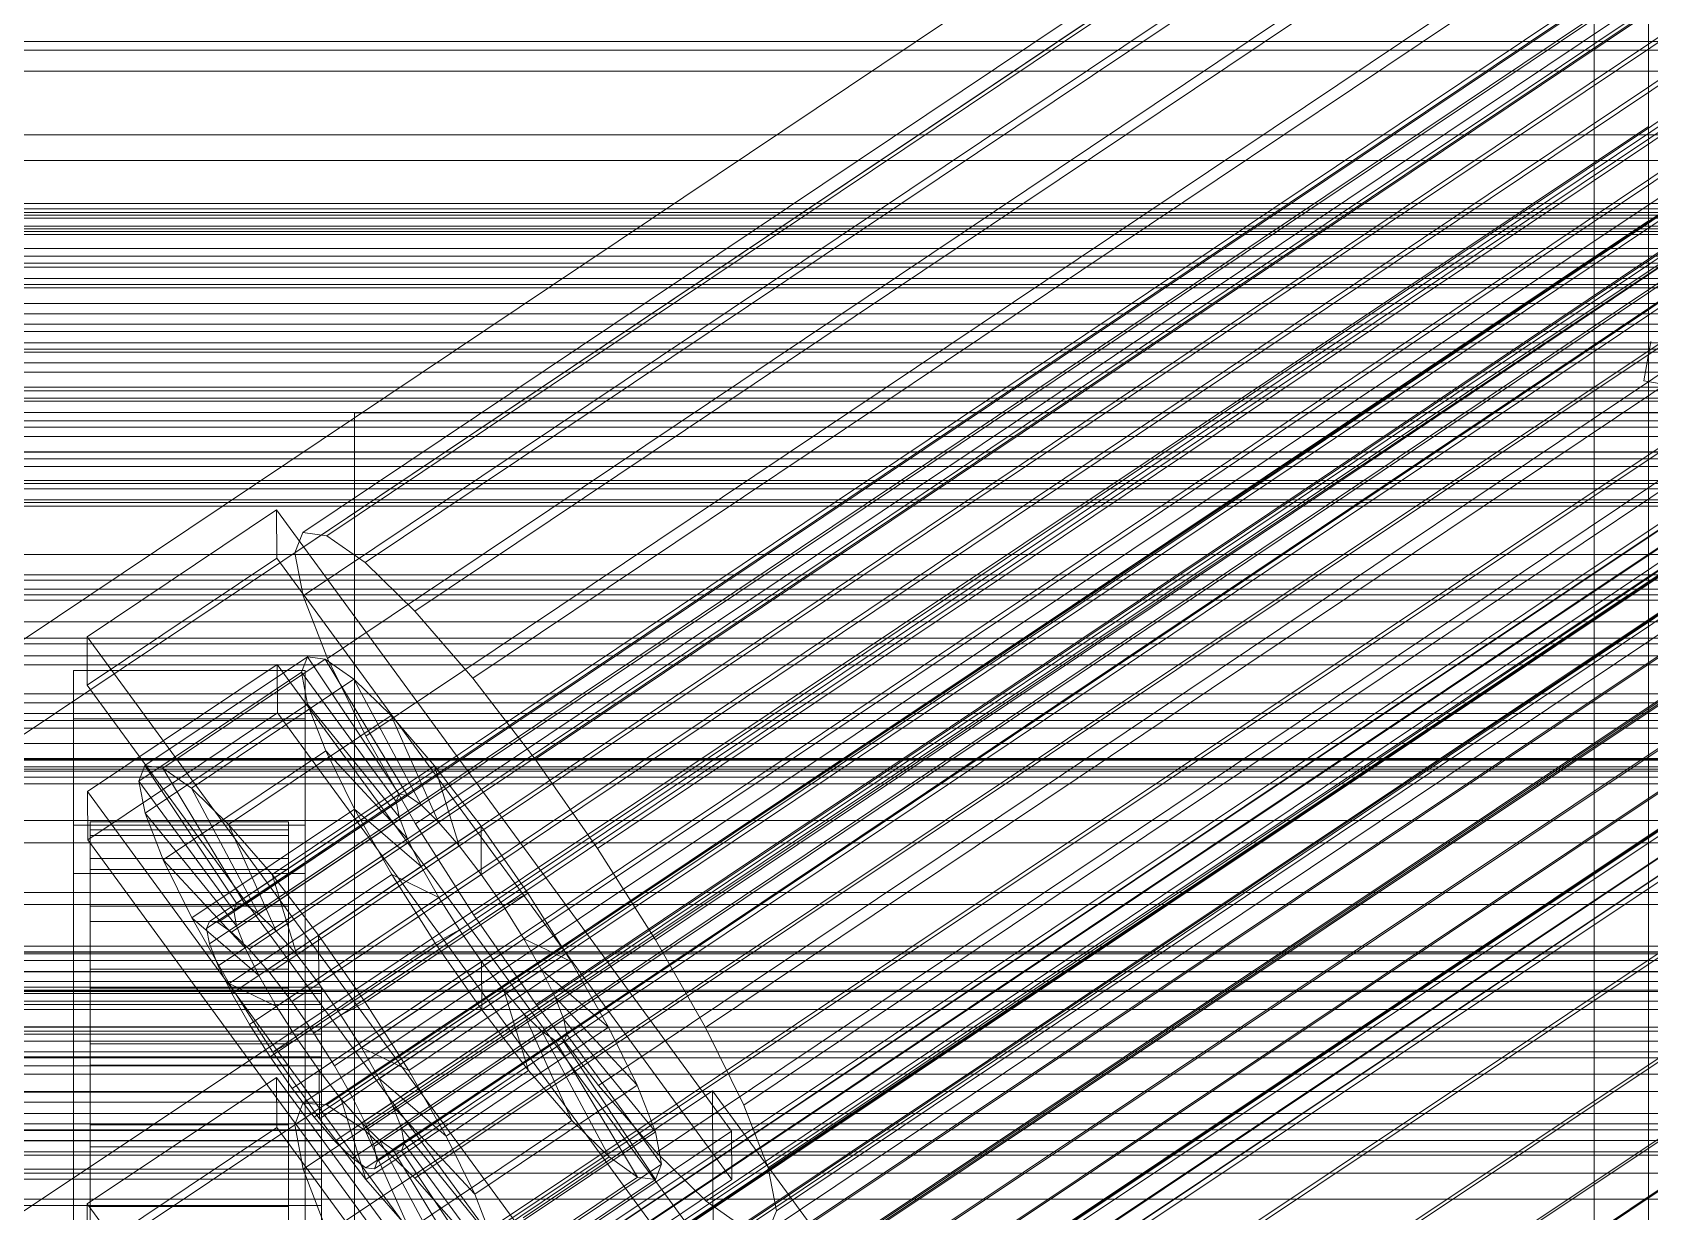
# Model space of a CAD drawing. Header units: millimetres. Extents: x -1970 to 59977, y -65068 to 6837.
# Drawn here: x 130.5 to 228.4, y -33433.3 to -33362 of the extents above; entities that cross this region are included whole.
import ezdxf

# ---------------------------------------------------------------- set-up
doc = ezdxf.new("R2010")
doc.units = ezdxf.units.MM
for name, color, linetype, lineweight in [('frontal_C01', 7, 'Continuous', 0), ('frontal_C02', 7, 'Continuous', 0), ('frontal_C03', 7, 'Continuous', 0), ('frontal_dos-mix', 7, 'Continuous', 0), ('frontal_secador', 7, 'Continuous', 0)]:
    doc.layers.add(name, color=color, linetype=linetype, lineweight=lineweight)

msp = doc.modelspace()

# ---------------------------------------------------------------- linework, layer by layer
at = {"layer": 'frontal_C01'}
for p, q in [((228.298, -33367.669), (228.298, -33070.972)), ((228.298, -33076.691), (228.298, -33373.387)), ((146.872, -33426.743), (331.181, -33303.745)), ((148.32, -33426.858), (332.629, -33303.86)), ((146.383, -33428.069), (330.692, -33305.071)), ((150.629, -33428.406), (334.938, -33305.407)), ((141.218, -33450.232), (355.017, -33307.554)), ((141.731, -33450.273), (355.53, -33307.595)), ((146.887, -33430.745), (331.197, -33307.747)), ((141.045, -33450.702), (354.844, -33308.024)), ((142.549, -33450.821), (356.348, -33308.143)), ((153.641, -33431.281), (337.95, -33308.282)), ((141.224, -33451.65), (355.022, -33308.972)), ((143.617, -33451.84), (357.415, -33309.162)), ((141.742, -33453.012), (355.541, -33310.335)), ((144.861, -33453.26), (358.659, -33310.582)), ((148.35, -33434.589), (332.659, -33311.591)), ((142.565, -33454.695), (356.363, -33312.018)), ((359.995, -33312.306), (146.196, -33454.983)), ((157.152, -33435.287), (341.461, -33312.289)), ((143.635, -33456.585), (357.434, -33313.907)), ((147.533, -33456.894), (361.332, -33314.216)), ((144.881, -33458.552), (358.68, -33315.874)), ((148.779, -33458.861), (362.578, -33316.183)), ((150.672, -33439.339), (334.981, -33316.341)), ((345.231, -33317.154), (160.922, -33440.152)), ((146.218, -33460.462), (360.017, -33317.784)), ((149.85, -33460.75), (363.648, -33318.072)), ((147.554, -33462.186), (361.352, -33319.508)), ((150.672, -33462.433), (364.471, -33319.755)), ((148.798, -33463.605), (362.596, -33320.928)), ((151.191, -33463.795), (364.989, -33321.117)), ((149.865, -33464.624), (363.664, -33321.946)), ((150.683, -33465.173), (364.482, -33322.495)), ((151.369, -33464.743), (365.168, -33322.066)), ((153.694, -33444.671), (338.003, -33321.673)), ((151.196, -33465.213), (364.995, -33322.535)), ((164.693, -33445.543), (349.002, -33322.545)), ((157.211, -33450.222), (341.52, -33327.224)), ((168.21, -33451.094), (352.519, -33328.096)), ((160.982, -33455.614), (345.291, -33332.616)), ((171.232, -33456.427), (355.541, -33333.429)), ((164.752, -33460.479), (349.061, -33337.481)), ((173.554, -33461.177), (357.863, -33338.179)), ((168.263, -33464.485), (352.572, -33341.487)), ((175.016, -33465.021), (359.326, -33342.023)), ((171.275, -33467.36), (355.584, -33344.362)), ((175.521, -33467.697), (359.83, -33344.699)), ((173.584, -33468.908), (357.893, -33345.91)), ((228.298, -33367.669), (130, -33433.268)), ((228.298, -33664.365), (228.298, -33367.669)), ((228.298, -33367.669), (228.298, -33373.387)), ((130, -33438.986), (228.298, -33373.387)), ((228.298, -33373.387), (228.298, -33670.083)), ((-450, -33385.467), (450, -33385.467)), ((450, -33397.642), (-450, -33397.642)), ((450, -33418.806), (-450, -33418.806)), ((133.809, -33432.842), (145.277, -33425.189)), ((145.277, -33425.189), (145.289, -33428.233)), ((145.277, -33425.189), (172.809, -33462.633)), ((146.383, -33428.069), (146.872, -33426.743)), ((146.872, -33426.743), (148.32, -33426.858)), ((148.32, -33426.858), (150.629, -33428.406)), ((146.887, -33430.745), (146.383, -33428.069)), ((145.289, -33428.233), (133.821, -33435.886)), ((172.821, -33465.677), (145.289, -33428.233)), ((150.629, -33428.406), (153.641, -33431.281)), ((-450, -33430.981), (450, -33430.981)), ((148.35, -33434.589), (146.887, -33430.745)), ((153.641, -33431.281), (157.152, -33435.287)), ((133.821, -33435.886), (133.809, -33432.842)), ((161.341, -33470.286), (133.809, -33432.842))]:
    msp.add_line(p, q, dxfattribs=at)
at = {"layer": 'frontal_C02'}
for p, q in [((146.872, -33392.227), (331.181, -33268.743)), ((148.32, -33392.424), (332.629, -33268.94)), ((146.383, -33393.47), (330.692, -33269.986)), ((150.629, -33394.047), (334.938, -33270.563)), ((141.218, -33415.753), (355.017, -33272.511)), ((141.731, -33415.822), (355.53, -33272.581)), ((146.887, -33396.069), (331.197, -33272.585)), ((141.045, -33416.193), (354.844, -33272.952)), ((142.549, -33416.398), (356.348, -33273.156)), ((153.641, -33396.988), (337.95, -33273.504)), ((141.224, -33417.114), (355.022, -33273.873)), ((143.617, -33417.439), (357.415, -33274.198)), ((141.742, -33418.453), (355.541, -33275.211)), ((144.861, -33418.877), (358.659, -33275.635)), ((148.35, -33399.847), (332.659, -33276.363)), ((142.565, -33420.118), (356.363, -33276.876)), ((359.995, -33277.37), (146.196, -33420.611)), ((157.152, -33401.044), (341.461, -33277.56)), ((143.635, -33421.995), (357.434, -33278.754)), ((147.533, -33422.525), (361.332, -33279.284)), ((144.881, -33423.958), (358.68, -33280.717)), ((148.779, -33424.488), (362.578, -33281.247)), ((150.672, -33404.546), (334.981, -33281.062)), ((146.218, -33425.872), (360.017, -33282.631)), ((149.85, -33426.366), (363.648, -33283.125)), ((345.231, -33282.456), (160.922, -33405.94)), ((147.554, -33427.607), (361.352, -33284.365)), ((150.672, -33428.031), (364.471, -33284.79)), ((148.798, -33429.044), (362.596, -33285.803)), ((151.191, -33429.369), (364.989, -33286.128)), ((149.865, -33430.086), (363.664, -33286.844)), ((151.369, -33430.29), (365.168, -33287.049)), ((153.694, -33409.846), (338.003, -33286.362)), ((150.683, -33430.661), (364.482, -33287.42)), ((151.196, -33430.731), (364.995, -33287.49)), ((164.693, -33411.341), (349.002, -33287.857)), ((157.211, -33415.385), (341.52, -33291.901)), ((168.21, -33416.881), (352.519, -33293.397)), ((160.982, -33420.787), (345.291, -33297.303)), ((171.232, -33422.18), (355.541, -33298.696)), ((164.752, -33425.682), (349.061, -33302.198)), ((173.554, -33426.879), (357.863, -33303.395)), ((168.263, -33429.739), (352.572, -33306.255)), ((175.016, -33430.657), (359.326, -33307.173)), ((171.275, -33432.679), (355.584, -33309.195)), ((175.521, -33433.256), (359.83, -33309.772)), ((173.584, -33434.303), (357.893, -33310.819)), ((175.032, -33434.5), (359.341, -33311.016)), ((228.298, -33332.832), (130, -33398.69)), ((228.298, -33617.653), (228.298, -33332.832)), ((130, -33404.431), (228.298, -33338.573)), ((228.298, -33338.573), (228.298, -33623.394)), ((133.809, -33398.542), (145.277, -33390.859)), ((145.277, -33390.859), (145.289, -33393.781)), ((145.277, -33390.859), (172.809, -33428.452)), ((146.383, -33393.47), (146.872, -33392.227)), ((146.872, -33392.227), (148.32, -33392.424)), ((148.32, -33392.424), (150.629, -33394.047)), ((145.289, -33393.781), (133.821, -33401.465)), ((172.821, -33431.374), (145.289, -33393.781)), ((146.887, -33396.069), (146.383, -33393.47)), ((150.629, -33394.047), (153.641, -33396.988)), ((148.35, -33399.847), (146.887, -33396.069)), ((153.641, -33396.988), (157.152, -33401.044)), ((133.821, -33401.465), (133.809, -33398.542)), ((161.341, -33436.135), (133.809, -33398.542)), ((137.313, -33406.333), (147.143, -33399.748)), ((147.143, -33399.748), (146.777, -33400.678)), ((148.226, -33399.895), (147.143, -33399.748)), ((147.143, -33399.748), (152.686, -33408.069)), ((133, -33403.511), (133, -33400.589)), ((133, -33400.589), (147, -33400.589)), ((133, -33446.493), (133, -33400.589)), ((133.847, -33407.895), (145.315, -33400.211)), ((136.948, -33407.264), (146.777, -33400.678)), ((138.396, -33406.481), (148.226, -33399.895)), ((145.315, -33400.211), (145.327, -33403.134)), ((145.315, -33400.211), (172.847, -33437.804)), ((146.777, -33400.678), (152.513, -33408.51)), ((146.777, -33400.678), (147.155, -33402.622)), ((147, -33400.589), (147, -33403.511)), ((147, -33400.589), (147, -33446.493)), ((149.953, -33401.11), (148.226, -33399.895)), ((148.226, -33399.895), (153.199, -33408.139)), ((150.672, -33404.546), (148.35, -33399.847)), ((133.821, -33401.465), (161.353, -33439.058)), ((140.123, -33407.695), (149.953, -33401.11)), ((152.207, -33403.309), (149.953, -33401.11)), ((149.953, -33401.11), (154.017, -33408.714)), ((157.152, -33401.044), (160.922, -33405.94)), ((137.325, -33409.208), (147.155, -33402.622)), ((147.155, -33402.622), (152.692, -33409.431)), ((147.155, -33402.622), (148.249, -33405.448)), ((147, -33403.511), (133, -33403.511)), ((133, -33403.511), (133, -33449.416)), ((145.327, -33403.134), (133.859, -33410.817)), ((142.377, -33409.895), (152.207, -33403.309)), ((172.859, -33440.727), (145.327, -33403.134)), ((147, -33449.416), (147, -33403.511)), ((154.833, -33406.343), (152.207, -33403.309)), ((152.207, -33403.309), (155.085, -33409.756)), ((153.694, -33409.846), (150.672, -33404.546)), ((138.419, -33412.034), (148.249, -33405.448)), ((148.249, -33405.448), (153.21, -33410.769)), ((148.249, -33405.448), (149.985, -33408.963)), ((136.948, -33407.264), (137.313, -33406.333)), ((142.856, -33414.655), (137.313, -33406.333)), ((137.313, -33406.333), (138.396, -33406.481)), ((143.369, -33414.725), (138.396, -33406.481)), ((138.396, -33406.481), (140.123, -33407.695)), ((145.003, -33412.929), (154.833, -33406.343)), ((157.653, -33410.005), (154.833, -33406.343)), ((154.833, -33406.343), (156.329, -33411.193)), ((160.922, -33405.94), (164.693, -33411.341)), ((142.683, -33415.095), (136.948, -33407.264)), ((137.325, -33409.208), (136.948, -33407.264)), ((133.859, -33410.817), (133.847, -33407.895)), ((161.379, -33445.488), (133.847, -33407.895)), ((144.188, -33415.3), (140.123, -33407.695)), ((140.123, -33407.695), (142.377, -33409.895)), ((152.513, -33408.51), (142.683, -33415.095)), ((152.686, -33408.069), (142.856, -33414.655)), ((153.199, -33408.139), (143.369, -33414.725)), ((152.513, -33408.51), (152.686, -33408.069)), ((152.692, -33409.431), (152.513, -33408.51)), ((152.686, -33408.069), (153.199, -33408.139)), ((153.199, -33408.139), (154.017, -33408.714)), ((142.862, -33416.016), (137.325, -33409.208)), ((138.419, -33412.034), (137.325, -33409.208)), ((140.156, -33415.549), (149.985, -33408.963)), ((152.692, -33409.431), (142.862, -33416.016)), ((154.017, -33408.714), (144.188, -33415.3)), ((149.985, -33408.963), (154.033, -33412.434)), ((149.985, -33408.963), (152.246, -33412.927)), ((153.21, -33410.769), (152.692, -33409.431)), ((154.017, -33408.714), (155.085, -33409.756)), ((133, -33412.864), (133, -33409.941)), ((133, -33409.941), (147, -33409.941)), ((133, -33455.845), (133, -33409.941)), ((134, -33419.728), (134, -33409.734)), ((134, -33409.734), (134, -33410.21)), ((134, -33409.734), (146, -33409.734)), ((134, -33410.552), (134, -33409.734)), ((134, -33419.953), (134, -33410.21)), ((134, -33410.21), (134, -33411.947)), ((134, -33410.21), (146, -33410.21)), ((134, -33420.115), (134, -33410.552)), ((134, -33410.552), (146, -33410.552)), ((134, -33412.608), (134, -33410.552)), ((145.255, -33416.342), (142.377, -33409.895)), ((142.377, -33409.895), (145.003, -33412.929)), ((155.085, -33409.756), (145.255, -33416.342)), ((146, -33410.21), (146, -33409.734)), ((146, -33409.734), (146, -33419.728)), ((146, -33409.734), (146, -33410.552)), ((146, -33411.947), (146, -33410.21)), ((146, -33410.21), (146, -33419.953)), ((146, -33410.552), (146, -33420.115)), ((146, -33410.552), (146, -33412.608)), ((147, -33409.941), (147, -33412.864)), ((147, -33409.941), (147, -33455.845)), ((157.653, -33410.005), (147.823, -33416.591)), ((157.211, -33415.385), (153.694, -33409.846)), ((155.085, -33409.756), (156.329, -33411.193)), ((157.665, -33412.928), (157.653, -33410.005)), ((160.474, -33414.046), (157.653, -33410.005)), ((133.859, -33410.817), (161.391, -33448.41)), ((153.21, -33410.769), (143.38, -33417.355)), ((156.329, -33411.193), (146.499, -33417.779)), ((154.033, -33412.434), (153.21, -33410.769)), ((156.329, -33411.193), (157.665, -33412.928)), ((164.693, -33411.341), (168.21, -33416.881)), ((134, -33420.776), (134, -33411.947)), ((134, -33411.947), (134, -33414.828)), ((134, -33411.947), (146, -33411.947)), ((143.38, -33417.355), (138.419, -33412.034)), ((140.156, -33415.549), (138.419, -33412.034)), ((154.033, -33412.434), (144.203, -33419.02)), ((146, -33414.828), (146, -33411.947)), ((146, -33411.947), (146, -33420.776)), ((155.103, -33414.312), (154.033, -33412.434)), ((147, -33412.864), (133, -33412.864)), ((133, -33412.864), (133, -33458.768)), ((134, -33421.089), (134, -33412.608)), ((134, -33412.608), (146, -33412.608)), ((134, -33415.763), (134, -33412.608)), ((142.416, -33419.513), (152.246, -33412.927)), ((146.499, -33417.779), (145.003, -33412.929)), ((145.003, -33412.929), (147.823, -33416.591)), ((146, -33412.608), (146, -33421.089)), ((146, -33412.608), (146, -33415.763)), ((147, -33458.768), (147, -33412.864)), ((147.835, -33419.514), (157.665, -33412.928)), ((152.246, -33412.927), (155.103, -33414.312)), ((152.246, -33412.927), (154.877, -33417.071)), ((157.665, -33412.928), (159.001, -33414.842)), ((155.103, -33414.312), (145.274, -33420.898)), ((150.644, -33420.632), (160.474, -33414.046)), ((156.35, -33416.275), (155.103, -33414.312)), ((160.474, -33414.046), (159.001, -33414.842)), ((163.105, -33418.19), (160.474, -33414.046)), ((134, -33422.141), (134, -33414.828)), ((134, -33414.828), (134, -33418.655)), ((134, -33414.828), (146, -33414.828)), ((142.856, -33414.655), (142.683, -33415.095)), ((142.683, -33415.095), (142.862, -33416.016)), ((143.369, -33414.725), (142.856, -33414.655)), ((144.188, -33415.3), (143.369, -33414.725)), ((145.255, -33416.342), (144.188, -33415.3)), ((146, -33418.655), (146, -33414.828)), ((146, -33414.828), (146, -33422.141)), ((159.001, -33414.842), (149.171, -33421.428)), ((160.982, -33420.787), (157.211, -33415.385)), ((159.001, -33414.842), (160.247, -33416.805)), ((134, -33422.583), (134, -33415.763)), ((134, -33415.763), (146, -33415.763)), ((134, -33419.8), (134, -33415.763)), ((144.203, -33419.02), (140.156, -33415.549)), ((142.416, -33419.513), (140.156, -33415.549)), ((141.045, -33416.193), (141.218, -33415.753)), ((141.224, -33417.114), (141.045, -33416.193)), ((141.218, -33415.753), (141.731, -33415.822)), ((141.731, -33415.822), (142.549, -33416.398)), ((142.549, -33416.398), (143.617, -33417.439)), ((142.862, -33416.016), (143.38, -33417.355)), ((146.499, -33417.779), (145.255, -33416.342)), ((146, -33415.763), (146, -33422.583)), ((146, -33415.763), (146, -33419.8)), ((156.35, -33416.275), (146.52, -33422.861)), ((154.877, -33417.071), (156.35, -33416.275)), ((157.686, -33418.189), (156.35, -33416.275)), ((141.742, -33418.453), (141.224, -33417.114)), ((143.38, -33417.355), (144.203, -33419.02)), ((143.617, -33417.439), (144.861, -33418.877)), ((145.047, -33423.657), (154.877, -33417.071)), ((147.823, -33416.591), (147.835, -33419.514)), ((147.823, -33416.591), (150.644, -33420.632)), ((160.247, -33416.805), (150.417, -33423.391)), ((154.877, -33417.071), (157.698, -33421.111)), ((163.105, -33418.19), (160.247, -33416.805)), ((160.247, -33416.805), (161.318, -33418.683)), ((168.21, -33416.881), (171.232, -33422.18)), ((147.835, -33419.514), (146.499, -33417.779)), ((157.686, -33418.189), (147.856, -33424.775)), ((153.275, -33424.775), (163.105, -33418.19)), ((157.698, -33421.111), (157.686, -33418.189)), ((159.022, -33419.923), (157.686, -33418.189)), ((165.365, -33422.154), (163.105, -33418.19)), ((134, -33423.954), (134, -33418.655)), ((134, -33418.655), (134, -33423.169)), ((134, -33418.655), (146, -33418.655)), ((142.565, -33420.118), (141.742, -33418.453)), ((144.203, -33419.02), (145.274, -33420.898)), ((144.861, -33418.877), (146.196, -33420.611)), ((146, -33423.169), (146, -33418.655)), ((146, -33418.655), (146, -33423.954)), ((161.318, -33418.683), (151.488, -33425.268)), ((165.365, -33422.154), (161.318, -33418.683)), ((161.318, -33418.683), (162.14, -33420.347)), ((-148, -33419.728), (148, -33419.728)), ((-148, -33419.953), (148, -33419.953)), ((-148, -33420.115), (148, -33420.115)), ((134, -33419.953), (134, -33419.728)), ((146, -33419.728), (134, -33419.728)), ((134, -33419.728), (134, -33420.115)), ((134, -33424.496), (134, -33419.8)), ((134, -33419.8), (146, -33419.8)), ((134, -33424.446), (134, -33419.8)), ((134, -33420.776), (134, -33419.953)), ((146, -33419.953), (134, -33419.953)), ((146, -33420.115), (134, -33420.115)), ((134, -33420.115), (134, -33421.089)), ((145.274, -33420.898), (142.416, -33419.513)), ((145.047, -33423.657), (142.416, -33419.513)), ((143.635, -33421.995), (142.565, -33420.118)), ((146, -33419.728), (146, -33419.953)), ((146, -33420.115), (146, -33419.728)), ((146, -33419.8), (146, -33424.496)), ((146, -33419.8), (146, -33424.446)), ((146, -33419.953), (146, -33420.776)), ((146, -33421.089), (146, -33420.115)), ((149.171, -33421.428), (147.835, -33419.514)), ((148, -33419.953), (148, -33419.728)), ((148, -33419.728), (148, -33420.115)), ((148, -33420.776), (148, -33419.953)), ((148, -33420.115), (148, -33421.089)), ((159.022, -33419.923), (149.192, -33426.509)), ((162.14, -33420.347), (152.311, -33426.933)), ((160.518, -33424.774), (159.022, -33419.923)), ((160.266, -33421.361), (159.022, -33419.923)), ((167.102, -33425.669), (162.14, -33420.347)), ((162.14, -33420.347), (162.659, -33421.686)), ((-148, -33420.776), (148, -33420.776)), ((-148, -33421.089), (148, -33421.089)), ((134, -33422.141), (134, -33420.776)), ((146, -33420.776), (134, -33420.776)), ((146, -33421.089), (134, -33421.089)), ((134, -33421.089), (134, -33422.583)), ((145.274, -33420.898), (146.52, -33422.861)), ((146, -33420.776), (146, -33422.141)), ((146, -33422.583), (146, -33421.089)), ((146.196, -33420.611), (147.533, -33422.525)), ((147.868, -33427.697), (157.698, -33421.111)), ((148, -33422.141), (148, -33420.776)), ((148, -33421.089), (148, -33422.583)), ((149.171, -33421.428), (150.644, -33420.632)), ((160.266, -33421.361), (150.436, -33427.946)), ((150.644, -33420.632), (153.275, -33424.775)), ((157.698, -33421.111), (160.518, -33424.774)), ((163.144, -33427.808), (160.266, -33421.361)), ((161.333, -33422.402), (160.266, -33421.361)), ((164.752, -33425.682), (160.982, -33420.787)), ((-148, -33422.141), (148, -33422.141)), ((134, -33423.954), (134, -33422.141)), ((146, -33422.141), (134, -33422.141)), ((144.881, -33423.958), (143.635, -33421.995)), ((146, -33422.141), (146, -33423.954)), ((148, -33423.954), (148, -33422.141)), ((150.417, -33423.391), (149.171, -33421.428)), ((162.659, -33421.686), (152.829, -33428.272)), ((155.535, -33428.74), (165.365, -33422.154)), ((168.196, -33428.495), (162.659, -33421.686)), ((162.659, -33421.686), (162.837, -33422.607)), ((167.102, -33425.669), (165.365, -33422.154)), ((171.232, -33422.18), (173.554, -33426.879)), ((-148, -33422.583), (148, -33422.583)), ((146, -33422.583), (134, -33422.583)), ((134, -33422.583), (134, -33424.496)), ((134, -33423.169), (134, -33426.092)), ((146, -33423.169), (134, -33423.169)), ((134, -33423.169), (134, -33428.061)), ((146.52, -33422.861), (145.047, -33423.657)), ((146, -33424.496), (146, -33422.583)), ((146, -33426.092), (146, -33423.169)), ((146, -33428.061), (146, -33423.169)), ((146.52, -33422.861), (147.856, -33424.775)), ((147.533, -33422.525), (148.779, -33424.488)), ((148, -33422.583), (148, -33424.496)), ((161.333, -33422.402), (151.503, -33428.988)), ((162.151, -33422.978), (152.321, -33429.564)), ((162.664, -33423.048), (152.835, -33429.633)), ((162.837, -33422.607), (153.008, -33429.193)), ((165.397, -33430.007), (161.333, -33422.402)), ((162.151, -33422.978), (161.333, -33422.402)), ((167.125, -33431.222), (162.151, -33422.978)), ((162.664, -33423.048), (162.151, -33422.978)), ((162.837, -33422.607), (162.664, -33423.048)), ((168.208, -33431.369), (162.664, -33423.048)), ((168.573, -33430.439), (162.837, -33422.607)), ((-148, -33423.954), (148, -33423.954)), ((134, -33426.092), (134, -33423.954)), ((146, -33423.954), (134, -33423.954)), ((146.218, -33425.872), (144.881, -33423.958)), ((147.868, -33427.697), (145.047, -33423.657)), ((146, -33423.954), (146, -33426.092)), ((148, -33426.092), (148, -33423.954)), ((151.488, -33425.268), (150.417, -33423.391)), ((150.417, -33423.391), (153.275, -33424.775)), ((-148, -33424.496), (148, -33424.496)), ((134, -33426.697), (134, -33424.446)), ((134, -33424.446), (146, -33424.446)), ((134, -33429.383), (134, -33424.446)), ((146, -33424.496), (134, -33424.496)), ((134, -33424.496), (134, -33426.697)), ((146, -33424.446), (146, -33426.697)), ((146, -33424.446), (146, -33429.383)), ((146, -33426.697), (146, -33424.496)), ((147.856, -33424.775), (147.868, -33427.697)), ((147.856, -33424.775), (149.192, -33426.509)), ((148, -33424.496), (148, -33426.697)), ((148.779, -33424.488), (149.85, -33426.366)), ((150.688, -33431.359), (160.518, -33424.774)), ((152.311, -33426.933), (151.488, -33425.268)), ((151.488, -33425.268), (155.535, -33428.74)), ((153.275, -33424.775), (155.535, -33428.74)), ((160.518, -33424.774), (163.144, -33427.808)), ((148, -33426.092), (-148, -33426.092)), ((134, -33426.092), (146, -33426.092)), ((134, -33428.409), (134, -33426.092)), ((146, -33426.092), (146, -33428.409)), ((147.554, -33427.607), (146.218, -33425.872)), ((148, -33428.409), (148, -33426.092)), ((157.272, -33432.255), (167.102, -33425.669)), ((160.19, -33433.692), (171.658, -33426.008)), ((168.263, -33429.739), (164.752, -33425.682)), ((168.196, -33428.495), (167.102, -33425.669)), ((171.658, -33426.008), (171.715, -33440.037)), ((171.658, -33426.008), (177.394, -33433.84)), ((-148, -33426.697), (148, -33426.697)), ((146, -33426.697), (134, -33426.697)), ((134, -33426.697), (134, -33429.035)), ((146, -33429.035), (146, -33426.697)), ((148, -33426.697), (148, -33429.035)), ((149.192, -33426.509), (150.688, -33431.359)), ((149.192, -33426.509), (150.436, -33427.946)), ((149.85, -33426.366), (150.672, -33428.031)), ((152.829, -33428.272), (152.311, -33426.933)), ((152.311, -33426.933), (157.272, -33432.255)), ((173.554, -33426.879), (175.016, -33430.657)), ((134, -33428.409), (134, -33428.061)), ((134, -33428.061), (134, -33432.998)), ((134, -33428.061), (146, -33428.061)), ((146, -33432.998), (146, -33428.061)), ((146, -33428.061), (146, -33428.409)), ((148.798, -33429.044), (147.554, -33427.607)), ((150.688, -33431.359), (147.868, -33427.697)), ((150.436, -33427.946), (153.314, -33434.393)), ((150.436, -33427.946), (151.503, -33428.988)), ((150.672, -33428.031), (151.191, -33429.369)), ((153.314, -33434.393), (163.144, -33427.808)), ((163.144, -33427.808), (165.397, -33430.007)), ((-148, -33428.409), (148, -33428.409)), ((-148, -33429.035), (148, -33429.035)), ((134, -33430.748), (134, -33428.409)), ((146, -33428.409), (134, -33428.409)), ((134, -33429.035), (134, -33429.383)), ((146, -33429.035), (134, -33429.035)), ((134, -33429.035), (134, -33431.352)), ((146, -33428.409), (146, -33430.748)), ((146, -33429.383), (146, -33429.035)), ((146, -33431.352), (146, -33429.035)), ((148, -33430.748), (148, -33428.409)), ((148, -33429.035), (148, -33431.352)), ((149.865, -33430.086), (148.798, -33429.044)), ((151.503, -33428.988), (155.567, -33436.593)), ((151.503, -33428.988), (152.321, -33429.564)), ((153.008, -33429.193), (152.829, -33428.272)), ((152.829, -33428.272), (158.366, -33435.08)), ((152.835, -33429.633), (153.008, -33429.193)), ((153.008, -33429.193), (158.743, -33437.025)), ((155.535, -33428.74), (157.272, -33432.255)), ((158.366, -33435.08), (168.196, -33428.495)), ((172.809, -33428.452), (161.341, -33436.135)), ((168.573, -33430.439), (168.196, -33428.495)), ((172.821, -33431.374), (172.809, -33428.452)), ((134, -33429.383), (146, -33429.383)), ((134, -33434.275), (134, -33429.383)), ((146, -33429.383), (146, -33434.275)), ((150.683, -33430.661), (149.865, -33430.086)), ((151.191, -33429.369), (151.369, -33430.29)), ((152.321, -33429.564), (157.295, -33437.808)), ((152.321, -33429.564), (152.835, -33429.633)), ((152.835, -33429.633), (158.378, -33437.955)), ((155.567, -33436.593), (165.397, -33430.007)), ((165.397, -33430.007), (167.125, -33431.222)), ((171.275, -33432.679), (168.263, -33429.739)), ((-148, -33430.748), (148, -33430.748)), ((134, -33432.948), (134, -33430.748)), ((134, -33430.748), (134, -33432.998)), ((146, -33430.748), (134, -33430.748)), ((146, -33432.998), (146, -33430.748)), ((146, -33430.748), (146, -33432.948)), ((148, -33432.948), (148, -33430.748)), ((151.196, -33430.731), (150.683, -33430.661)), ((151.369, -33430.29), (151.196, -33430.731)), ((158.743, -33437.025), (168.573, -33430.439)), ((168.208, -33431.369), (168.573, -33430.439)), ((175.016, -33430.657), (175.521, -33433.256)), ((-148, -33431.352), (148, -33431.352)), ((134, -33431.352), (134, -33434.275)), ((146, -33431.352), (134, -33431.352)), ((134, -33431.352), (134, -33433.491)), ((146, -33434.275), (146, -33431.352)), ((146, -33433.491), (146, -33431.352)), ((148, -33431.352), (148, -33433.491)), ((153.314, -33434.393), (150.688, -33431.359)), ((157.295, -33437.808), (167.125, -33431.222)), ((158.378, -33437.955), (168.208, -33431.369)), ((161.353, -33439.058), (172.821, -33431.374)), ((167.125, -33431.222), (168.208, -33431.369)), ((-148, -33432.948), (148, -33432.948)), ((134, -33434.861), (134, -33432.948)), ((134, -33432.948), (134, -33437.644)), ((146, -33432.948), (134, -33432.948)), ((134, -33432.998), (134, -33437.644)), ((134, -33432.998), (146, -33432.998)), ((146, -33437.644), (146, -33432.948)), ((146, -33432.948), (146, -33434.861)), ((146, -33437.644), (146, -33432.998)), ((148, -33434.861), (148, -33432.948)), ((157.272, -33432.255), (158.366, -33435.08)), ((173.584, -33434.303), (171.275, -33432.679)), ((175.521, -33433.256), (175.032, -33434.5))]:
    msp.add_line(p, q, dxfattribs=at)
at = {"layer": 'frontal_C03'}
for p, q in [((1250, -33362.523), (-1250, -33362.523)), ((-1250, -33363.062), (1250, -33363.062)), ((-1250, -33364.33), (1250, -33364.33)), ((-1250, -33368.177), (1250, -33368.177)), ((-1250, -33369.729), (1250, -33369.729)), ((1250, -33372.33), (-1250, -33372.33)), ((-1500, -33372.651), (1500, -33372.651)), ((-1500, -33372.875), (1500, -33372.875)), ((-1500, -33373.04), (1500, -33373.04)), ((1250, -33373.211), (-1250, -33373.211)), ((-1500, -33373.697), (1500, -33373.697)), ((-1500, -33374.015), (1500, -33374.015)), ((1250, -33373.865), (-1250, -33373.865)), ((-1250, -33374.21), (1250, -33374.21)), ((-1500, -33375.061), (1500, -33375.061)), ((-1500, -33375.51), (1500, -33375.51)), ((1250, -33375.941), (-1250, -33375.941)), ((1250, -33376.172), (-1250, -33376.172)), ((-1500, -33376.873), (1500, -33376.873)), ((-1250, -33377.229), (1250, -33377.229)), ((-1500, -33377.423), (1500, -33377.423)), ((1500, -33378.384), (-1500, -33378.384)), ((-1500, -33379.011), (1500, -33379.011)), ((1500, -33379.624), (-1500, -33379.624)), ((1250, -33380.081), (-1250, -33380.081)), ((-1250, -33380.749), (1250, -33380.749)), ((1250, -33381.139), (-1250, -33381.139)), ((-1500, -33381.328), (1500, -33381.328)), ((-1500, -33381.963), (1500, -33381.963)), ((-1250, -33382.542), (1250, -33382.542)), ((-1500, -33383.667), (1500, -33383.667)), ((1250, -33383.446), (-1250, -33383.446)), ((1250, -33384.1), (-1250, -33384.1)), ((-1500, -33384.28), (1500, -33384.28)), ((1250, -33384.981), (-1250, -33384.981)), ((-1500, -33385.868), (1500, -33385.868)), ((-1500, -33386.418), (1500, -33386.418)), ((-1500, -33387.367), (1500, -33387.367)), ((-1500, -33387.781), (1500, -33387.781)), ((-1250, -33387.35), (1250, -33387.35)), ((-1500, -33388.23), (1500, -33388.23)), ((-1500, -33389.276), (1500, -33389.276)), ((-1500, -33389.594), (1500, -33389.594)), ((-1250, -33389.081), (1250, -33389.081)), ((-1500, -33390.251), (1500, -33390.251)), ((-1500, -33390.416), (1500, -33390.416)), ((-1500, -33390.64), (1500, -33390.64)), ((-1250, -33393.561), (1250, -33393.561)), ((1250, -33394.787), (-1250, -33394.787)), ((-1250, -33395.114), (1250, -33395.114)), ((1250, -33395.669), (-1250, -33395.669)), ((1250, -33396.322), (-1250, -33396.322)), ((1250, -33398.63), (-1250, -33398.63)), ((-1250, -33398.961), (1250, -33398.961)), ((-1250, -33399.687), (1250, -33399.687)), ((-1250, -33400.228), (1250, -33400.228)), ((1250, -33402.539), (-1250, -33402.539)), ((-1250, -33403.181), (1250, -33403.181)), ((1250, -33403.596), (-1250, -33403.596)), ((-1250, -33404.077), (1250, -33404.077)), ((1250, -33405.904), (-1250, -33405.904)), ((-1250, -33405.933), (1250, -33405.933)), ((-1250, -33406.397), (1250, -33406.397)), ((1250, -33406.557), (-1250, -33406.557)), ((-1250, -33407.03), (1250, -33407.03)), ((1250, -33407.439), (-1250, -33407.439)), ((1250, -33417.245), (-1250, -33417.245)), ((1250, -33418.126), (-1250, -33418.126)), ((1250, -33418.78), (-1250, -33418.78)), ((1250, -33421.087), (-1250, -33421.087)), ((-1250, -33422.145), (1250, -33422.145)), ((1250, -33424.997), (-1250, -33424.997)), ((1250, -33426.054), (-1250, -33426.054)), ((1250, -33428.361), (-1250, -33428.361)), ((1250, -33429.015), (-1250, -33429.015)), ((1250, -33429.896), (-1250, -33429.896)), ((-1250, -33432.562), (1250, -33432.562))]:
    msp.add_line(p, q, dxfattribs=at)
at = {"layer": 'frontal_dos-mix'}
for p, q in [((225, -35980), (225, -33282.5)), ((228, -33383.049), (228.423, -33380.684)), ((1878, -33678.049), (228, -33383.049)), ((150, -33385), (150, -33500)), ((150, -33385), (350, -33385))]:
    msp.add_line(p, q, dxfattribs=at)
at = {"layer": 'frontal_secador'}
for p, q in [((-1250, -33396), (1250, -33396)), ((-1250, -33402), (1250, -33402)), ((-1250, -33405), (1250, -33405)), ((1250, -33406), (-1250, -33406)), ((-1250, -33406.659), (1250, -33406.659)), ((1250, -33409.659), (-1250, -33409.659)), ((-1250, -33411), (1250, -33411)), ((1250, -33414), (-1250, -33414)), ((-1250, -33414.728), (1250, -33414.728)), ((-1250, -33417.588), (1250, -33417.588)), ((1250, -33417.611), (-1250, -33417.611)), ((1250, -33417.728), (-1250, -33417.728)), ((-1250, -33419.387), (1250, -33419.387)), ((1250, -33419.918), (-1250, -33419.918)), ((-1250, -33420), (1250, -33420)), ((1250, -33420.588), (-1250, -33420.588)), ((1250, -33422.387), (-1250, -33422.387)), ((1250, -33423), (-1250, -33423)), ((-1250, -33423.65), (1250, -33423.65)), ((1250, -33424), (-1250, -33424)), ((1250, -33427.382), (-1250, -33427.382)), ((-1250, -33428), (1250, -33428)), ((1250, -33429.689), (-1250, -33429.689))]:
    msp.add_line(p, q, dxfattribs=at)

doc.saveas('drawing.dxf')
